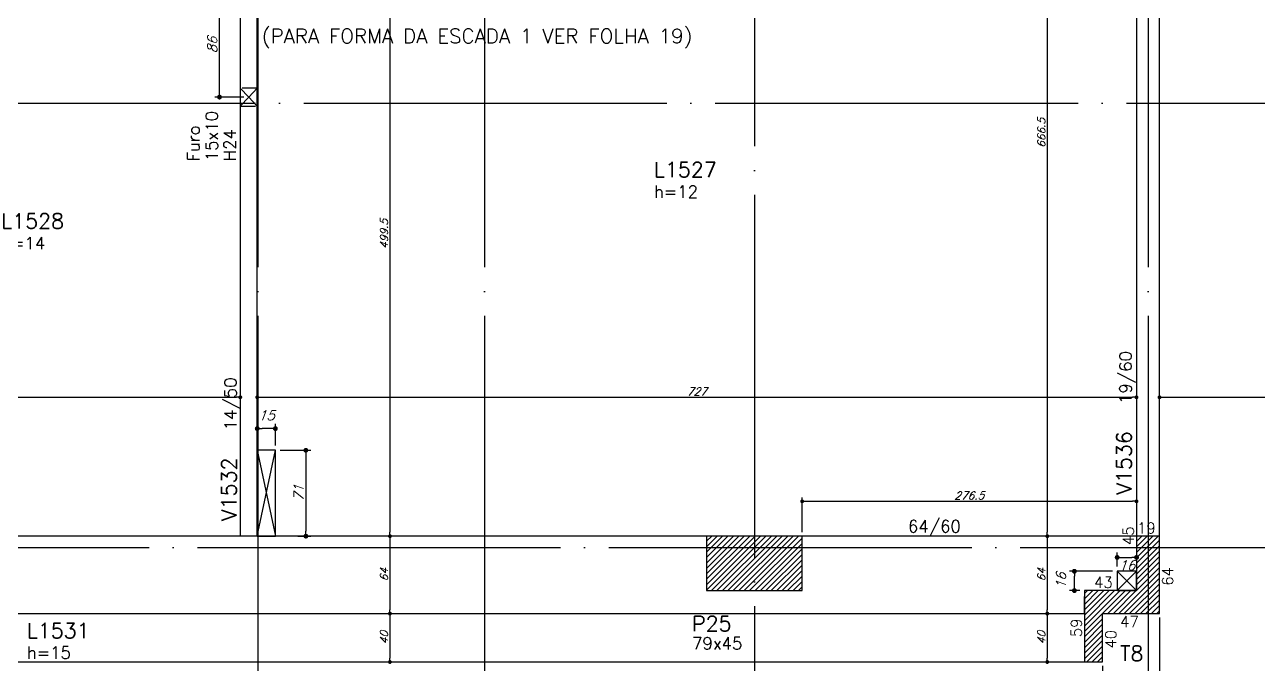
# Model space of a CAD drawing. Header units: millimetres. Extents: x -2368 to 4502, y -1988 to 2217.
# Drawn here: x 2 to 1022, y -581 to -52 of the extents above; entities that cross this region are included whole.
import ezdxf
from ezdxf.enums import TextEntityAlignment as Align

# ---------------------------------------------------------------- set-up
doc = ezdxf.new("R2010")
doc.units = ezdxf.units.MM
doc.header["$LTSCALE"] = 50
doc.linetypes.add('EIXO', pattern=[6.8, 6, -0.4, 0, -0.4])
doc.linetypes.add('HIDDEN', pattern=[0.375, 0.25, -0.125])
for name, color, linetype in [('71', 6, 'Continuous'), ('F-COTAS', 106, 'Continuous'), ('F-COTAS-FUROS', 50, 'Continuous'), ('F-COTAS-FUROS VIGA', 50, 'Continuous'), ('F-EIXO', 12, 'EIXO'), ('F-FURO-PAREDE', 2, 'HIDDEN'), ('F-FURO-PAREDE-TEXTOS', 2, 'Continuous'), ('F-LAJES', 3, 'Continuous'), ('F-LAJES-DIM', 2, 'Continuous'), ('F-LAJES-NOME', 4, 'Continuous'), ('F-PILARES-DIM', 172, 'Continuous'), ('F-PILARES-HACH', 174, 'Continuous'), ('F-PILARES-NOME', 170, 'Continuous'), ('F-PILARES-S', 170, 'Continuous'), ('F-TEXTO', 6, 'Continuous'), ('F-VIGAS', 3, 'Continuous'), ('F-VIGAS-DIM', 2, 'Continuous'), ('F-VIGAS-NOME', 4, 'Continuous'), ('F-VÃO', 1, 'Continuous')]:
    doc.layers.add(name, color=color, linetype=linetype)
doc.styles.add('CP-TEXT-INCL', font='romans.shx', dxfattribs={"oblique": 20})
doc.styles.add('CP-TEXTO', font='romans.shx')
doc.styles.add('MCP', font='romans.shx')
doc.styles.add('ROMANS', font='romans.shx')
doc.dimstyles.new('CP-COTAS-50', dxfattribs={"dimscale": 0.64, "dimtxt": 10, "dimasz": 5, "dimexe": 5, "dimexo": 5, "dimgap": 2.5, "dimtad": 1, "dimdec": 1, "dimdsep": 46, "dimtxsty": 'CP-TEXT-INCL', "dimblk1": 'DOT', "dimblk2": 'DOT', "dimsah": 1, "dimcen": 9, "dimclrd": 256, "dimclre": 256, "dimclrt": 256, "dimadec": 0, "dimazin": 0, "dimtfac": 1, "dimtdec": 1, "dimtmove": 2, "dimatfit": 3, "dimldrblk": 'DOT', "dimfxl": 0, "dimtolj": 1, "dimarcsym": 0})
doc.dimstyles.new('CP-COTAS-50-FUROS', dxfattribs={"dimscale": 0.8, "dimtxt": 10, "dimasz": 5, "dimexe": 5, "dimexo": 5, "dimgap": 2.5, "dimtad": 1, "dimdec": 0, "dimdsep": 46, "dimtxsty": 'CP-TEXT-INCL', "dimblk1": 'DOT', "dimblk2": 'DOT', "dimsah": 1, "dimcen": 9, "dimclrd": 256, "dimclre": 256, "dimclrt": 256, "dimadec": 0, "dimazin": 0, "dimtfac": 1, "dimtdec": 0, "dimtmove": 2, "dimatfit": 3, "dimldrblk": 'DOT', "dimfxl": 0, "dimtolj": 1, "dimarcsym": 0})

# ---------------------------------------------------------------- blocks, each defined once
blk = doc.blocks.new('*U14')
at = {"layer": 'F-EIXO'}
blk.add_line((0, 0), (4945.5, 0), dxfattribs=at)
at = {"layer": 'F-TEXTO', "style": 'ROMANS'}
blk.add_attdef('EIXO', text='', height=17.5, dxfattribs=at).set_placement((-28.2, 0), align=Align.MIDDLE_CENTER)
blk = doc.blocks.new('*U13')
at = {"layer": 'F-EIXO'}
blk.add_line((0, 0), (4857.5, 0), dxfattribs=at)
at = {"layer": 'F-TEXTO', "style": 'ROMANS'}
blk.add_attdef('EIXO', text='', height=17.5, dxfattribs=at).set_placement((-28.2, 0), align=Align.MIDDLE_CENTER)
blk = doc.blocks.new('*U172')
at = {"layer": 'F-EIXO'}
blk.add_line((0, 0), (0, -2778.8), dxfattribs=at)
at = {"layer": 'F-TEXTO', "style": 'ROMANS'}
blk.add_attdef('EIXO', text='', height=17.5, rotation=360, dxfattribs=at).set_placement((0, 28.2), align=Align.MIDDLE_CENTER)
blk = doc.blocks.new('*U21')
at = {"layer": 'F-EIXO'}
blk.add_line((0, 0), (0, -2878.8), dxfattribs=at)
at = {"layer": 'F-TEXTO', "style": 'ROMANS'}
blk.add_attdef('EIXO', text='', height=17.5, rotation=360, dxfattribs=at).set_placement((0, 28.2), align=Align.MIDDLE_CENTER)
blk = doc.blocks.new('_DOT')
at = {"color": 0, "linetype": 'ByBlock'}
blk.add_line((-0.5, 0), (-1, 0), dxfattribs=at)
at = {"color": 0, "linetype": 'ByBlock', "const_width": 0.5}
blk.add_lwpolyline([(-0.25, 0, 1), (0.25, 0, 1)], format="xyb", close=True, dxfattribs=at)
blk = doc.blocks.new('*D75')
at = {"layer": 'DEFPOINTS', "color": 0, "transparency": 16777216}
for p in [(-229.5, -360.2), (180.5, -360.2), (180.5, -360.2)]:
    blk.add_point(p, dxfattribs=at)
at = {"layer": 'F-COTAS', "lineweight": -2, "transparency": 16777216}
blk.add_line((-226.3, -360.2), (177.3, -360.2), dxfattribs=at)
at = {"layer": 'F-COTAS', "lineweight": -2, "transparency": 16777216, "xscale": 3.2, "yscale": 3.2, "zscale": 3.2, "rotation": 180}
blk.add_blockref('_DOT', (-229.5, -360.2), dxfattribs=at)
at = {"layer": 'F-COTAS', "lineweight": -2, "transparency": 16777216, "xscale": 3.2, "yscale": 3.2, "zscale": 3.2}
blk.add_blockref('_DOT', (180.5, -360.2), dxfattribs=at)
at = {"layer": 'F-COTAS', "transparency": 16777216, "insert": (-24.5, -355.4), "char_height": 6.4, "attachment_point": 5, "style": 'CP-TEXT-INCL'}
blk.add_mtext('\\A1;410', dxfattribs=at)
blk = doc.blocks.new('*D76')
at = {"layer": 'DEFPOINTS', "color": 0, "transparency": 16777216}
for p in [(194.5, -360.2), (921.5, -360.2), (921.5, -360.2)]:
    blk.add_point(p, dxfattribs=at)
at = {"layer": 'F-COTAS', "lineweight": -2, "transparency": 16777216}
blk.add_line((197.7, -360.2), (918.3, -360.2), dxfattribs=at)
at = {"layer": 'F-COTAS', "lineweight": -2, "transparency": 16777216, "xscale": 3.2, "yscale": 3.2, "zscale": 3.2, "rotation": 180}
blk.add_blockref('_DOT', (194.5, -360.2), dxfattribs=at)
at = {"layer": 'F-COTAS', "lineweight": -2, "transparency": 16777216, "xscale": 3.2, "yscale": 3.2, "zscale": 3.2}
blk.add_blockref('_DOT', (921.5, -360.2), dxfattribs=at)
at = {"layer": 'F-COTAS', "transparency": 16777216, "insert": (558, -355.4), "char_height": 6.4, "attachment_point": 5, "style": 'CP-TEXT-INCL'}
blk.add_mtext('\\A1;727', dxfattribs=at)
blk = doc.blocks.new('*D77')
at = {"layer": 'DEFPOINTS', "color": 0, "transparency": 16777216}
for p in [(940.5, -360.2), (1495, -360.2), (1495, -360.2)]:
    blk.add_point(p, dxfattribs=at)
at = {"layer": 'F-COTAS', "lineweight": -2, "transparency": 16777216}
blk.add_line((943.7, -360.2), (1491.8, -360.2), dxfattribs=at)
at = {"layer": 'F-COTAS', "lineweight": -2, "transparency": 16777216, "xscale": 3.2, "yscale": 3.2, "zscale": 3.2, "rotation": 180}
blk.add_blockref('_DOT', (940.5, -360.2), dxfattribs=at)
at = {"layer": 'F-COTAS', "lineweight": -2, "transparency": 16777216, "xscale": 3.2, "yscale": 3.2, "zscale": 3.2}
blk.add_blockref('_DOT', (1495, -360.2), dxfattribs=at)
at = {"layer": 'F-COTAS', "transparency": 16777216, "insert": (1217.8, -355.4), "char_height": 6.4, "attachment_point": 5, "style": 'CP-TEXT-INCL'}
blk.add_mtext('\\A1;554.5', dxfattribs=at)
blk = doc.blocks.new('*D49')
at = {"layer": 'DEFPOINTS', "color": 0, "transparency": 16777216}
for p in [(304.2, 24.5), (304.2, -475), (304.2, -475)]:
    blk.add_point(p, dxfattribs=at)
at = {"layer": 'F-COTAS', "lineweight": -2, "transparency": 16777216}
blk.add_line((304.2, 21.3), (304.2, -471.8), dxfattribs=at)
at = {"layer": 'F-COTAS', "lineweight": -2, "transparency": 16777216, "xscale": 3.2, "yscale": 3.2, "zscale": 3.2}
for p, rotation in [((304.2, 24.5), 90), ((304.2, -475), 270)]:
    blk.add_blockref('_DOT', p, dxfattribs=dict(at, rotation=rotation))
at = {"layer": 'F-COTAS', "transparency": 16777216, "insert": (299.4, -225.3), "char_height": 6.4, "attachment_point": 5, "rotation": 90, "style": 'CP-TEXT-INCL'}
blk.add_mtext('\\A1;499.5', dxfattribs=at)
blk = doc.blocks.new('*D50')
at = {"layer": 'DEFPOINTS', "color": 0, "transparency": 16777216}
for p in [(304.2, -475), (304.2, -539), (304.2, -539)]:
    blk.add_point(p, dxfattribs=at)
at = {"layer": 'F-COTAS', "lineweight": -2, "transparency": 16777216}
blk.add_line((304.2, -478.2), (304.2, -535.8), dxfattribs=at)
at = {"layer": 'F-COTAS', "lineweight": -2, "transparency": 16777216, "xscale": 3.2, "yscale": 3.2, "zscale": 3.2}
for p, rotation in [((304.2, -475), 90), ((304.2, -539), 270)]:
    blk.add_blockref('_DOT', p, dxfattribs=dict(at, rotation=rotation))
at = {"layer": 'F-COTAS', "transparency": 16777216, "insert": (299.4, -507), "char_height": 6.4, "attachment_point": 5, "rotation": 90, "style": 'CP-TEXT-INCL'}
blk.add_mtext('\\A1;64', dxfattribs=at)
blk = doc.blocks.new('*D51')
at = {"layer": 'DEFPOINTS', "color": 0, "transparency": 16777216}
for p in [(304.2, -539), (304.2, -579), (304.2, -579)]:
    blk.add_point(p, dxfattribs=at)
at = {"layer": 'F-COTAS', "lineweight": -2, "transparency": 16777216}
blk.add_line((304.2, -542.2), (304.2, -575.8), dxfattribs=at)
at = {"layer": 'F-COTAS', "lineweight": -2, "transparency": 16777216, "xscale": 3.2, "yscale": 3.2, "zscale": 3.2}
for p, rotation in [((304.2, -539), 90), ((304.2, -579), 270)]:
    blk.add_blockref('_DOT', p, dxfattribs=dict(at, rotation=rotation))
at = {"layer": 'F-COTAS', "transparency": 16777216, "insert": (299.4, -559), "char_height": 6.4, "attachment_point": 5, "rotation": 90, "style": 'CP-TEXT-INCL'}
blk.add_mtext('\\A1;40', dxfattribs=at)
blk = doc.blocks.new('*D58')
at = {"layer": 'DEFPOINTS', "color": 0, "transparency": 16777216}
for p in [(847.7, 191.5), (847.7, -475), (847.7, -475)]:
    blk.add_point(p, dxfattribs=at)
at = {"layer": 'F-COTAS', "lineweight": -2, "transparency": 16777216}
blk.add_line((847.7, 188.3), (847.7, -471.8), dxfattribs=at)
at = {"layer": 'F-COTAS', "lineweight": -2, "transparency": 16777216, "xscale": 3.2, "yscale": 3.2, "zscale": 3.2}
for p, rotation in [((847.7, 191.5), 90), ((847.7, -475), 270)]:
    blk.add_blockref('_DOT', p, dxfattribs=dict(at, rotation=rotation))
at = {"layer": 'F-COTAS', "transparency": 16777216, "insert": (842.9, -141.8), "char_height": 6.4, "attachment_point": 5, "rotation": 90, "style": 'CP-TEXT-INCL'}
blk.add_mtext('\\A1;666.5', dxfattribs=at)
blk = doc.blocks.new('*D59')
at = {"layer": 'DEFPOINTS', "color": 0, "transparency": 16777216}
for p in [(847.7, -475), (847.7, -539), (847.7, -539)]:
    blk.add_point(p, dxfattribs=at)
at = {"layer": 'F-COTAS', "lineweight": -2, "transparency": 16777216}
blk.add_line((847.7, -478.2), (847.7, -535.8), dxfattribs=at)
at = {"layer": 'F-COTAS', "lineweight": -2, "transparency": 16777216, "xscale": 3.2, "yscale": 3.2, "zscale": 3.2}
for p, rotation in [((847.7, -475), 90), ((847.7, -539), 270)]:
    blk.add_blockref('_DOT', p, dxfattribs=dict(at, rotation=rotation))
at = {"layer": 'F-COTAS', "transparency": 16777216, "insert": (842.9, -507), "char_height": 6.4, "attachment_point": 5, "rotation": 90, "style": 'CP-TEXT-INCL'}
blk.add_mtext('\\A1;64', dxfattribs=at)
blk = doc.blocks.new('*D60')
at = {"layer": 'DEFPOINTS', "color": 0, "transparency": 16777216}
for p in [(847.7, -539), (847.7, -579), (847.7, -579)]:
    blk.add_point(p, dxfattribs=at)
at = {"layer": 'F-COTAS', "lineweight": -2, "transparency": 16777216}
blk.add_line((847.7, -542.2), (847.7, -575.8), dxfattribs=at)
at = {"layer": 'F-COTAS', "lineweight": -2, "transparency": 16777216, "xscale": 3.2, "yscale": 3.2, "zscale": 3.2}
for p, rotation in [((847.7, -539), 90), ((847.7, -579), 270)]:
    blk.add_blockref('_DOT', p, dxfattribs=dict(at, rotation=rotation))
at = {"layer": 'F-COTAS', "transparency": 16777216, "insert": (842.9, -559), "char_height": 6.4, "attachment_point": 5, "rotation": 90, "style": 'CP-TEXT-INCL'}
blk.add_mtext('\\A1;40', dxfattribs=at)
blk = doc.blocks.new('*D160')
at = {"layer": 'DEFPOINTS', "color": 0, "transparency": 16777216}
for p in [(921.5, -395.5), (921.5, -446.2), (645, -475)]:
    blk.add_point(p, dxfattribs=at)
at = {"layer": 'F-COTAS', "lineweight": -2, "transparency": 16777216}
for p, q in [((921.5, -398.7), (921.5, -449.4)), ((645, -471.8), (645, -443)), ((648.2, -446.2), (918.3, -446.2))]:
    blk.add_line(p, q, dxfattribs=at)
at = {"layer": 'F-COTAS', "lineweight": -2, "transparency": 16777216, "xscale": 3.2, "yscale": 3.2, "zscale": 3.2, "rotation": 180}
blk.add_blockref('_DOT', (645, -446.2), dxfattribs=at)
at = {"layer": 'F-COTAS', "lineweight": -2, "transparency": 16777216, "xscale": 3.2, "yscale": 3.2, "zscale": 3.2}
blk.add_blockref('_DOT', (921.5, -446.2), dxfattribs=at)
at = {"layer": 'F-COTAS', "transparency": 16777216, "insert": (783.2, -441.4), "char_height": 6.4, "attachment_point": 5, "style": 'CP-TEXT-INCL'}
blk.add_mtext('\\A1;276.5', dxfattribs=at)
blk = doc.blocks.new('*D210')
at = {"layer": 'DEFPOINTS', "color": 0, "transparency": 16777216}
for p in [(-1389, -579), (2295, -855.5), (2295, -972.3)]:
    blk.add_point(p, dxfattribs=at)
at = {"layer": 'F-COTAS', "lineweight": -2, "transparency": 16777216}
for p, q in [((-1389, -582.2), (-1389, -975.5)), ((2295, -858.7), (2295, -975.5)), ((-1385.8, -972.3), (2291.8, -972.3))]:
    blk.add_line(p, q, dxfattribs=at)
at = {"layer": 'F-COTAS', "lineweight": -2, "transparency": 16777216, "xscale": 3.2, "yscale": 3.2, "zscale": 3.2, "rotation": 180}
blk.add_blockref('_DOT', (-1389, -972.3), dxfattribs=at)
at = {"layer": 'F-COTAS', "lineweight": -2, "transparency": 16777216, "xscale": 3.2, "yscale": 3.2, "zscale": 3.2}
blk.add_blockref('_DOT', (2295, -972.3), dxfattribs=at)
at = {"layer": 'F-COTAS', "transparency": 16777216, "insert": (453, -967.5), "char_height": 6.4, "attachment_point": 5, "style": 'CP-TEXT-INCL'}
blk.add_mtext('\\A1;3684', dxfattribs=at)
blk = doc.blocks.new('*D227')
at = {"layer": 'DEFPOINTS', "color": 0, "transparency": 16777216}
for p in [(893.5, -579), (931, -582.8), (931, -633.1)]:
    blk.add_point(p, dxfattribs=at)
at = {"layer": 'F-COTAS', "lineweight": -2, "transparency": 16777216}
for p, q in [((893.5, -582.2), (893.5, -636.3)), ((931, -586), (931, -636.3)), ((896.7, -633.1), (927.8, -633.1))]:
    blk.add_line(p, q, dxfattribs=at)
at = {"layer": 'F-COTAS', "lineweight": -2, "transparency": 16777216, "xscale": 3.2, "yscale": 3.2, "zscale": 3.2, "rotation": 180}
blk.add_blockref('_DOT', (893.5, -633.1), dxfattribs=at)
at = {"layer": 'F-COTAS', "lineweight": -2, "transparency": 16777216, "xscale": 3.2, "yscale": 3.2, "zscale": 3.2}
blk.add_blockref('_DOT', (931, -633.1), dxfattribs=at)
at = {"layer": 'F-COTAS', "transparency": 16777216, "insert": (912.2, -628.3), "char_height": 6.4, "attachment_point": 5, "style": 'CP-TEXT-INCL'}
blk.add_mtext('\\A1;37.5', dxfattribs=at)
blk = doc.blocks.new('*D228')
at = {"layer": 'DEFPOINTS', "color": 0, "transparency": 16777216}
for p in [(931, -539), (940.5, -539), (940.5, -633.1)]:
    blk.add_point(p, dxfattribs=at)
at = {"layer": 'F-COTAS', "lineweight": -2, "transparency": 16777216}
for p, q in [((931, -542.2), (931, -636.3)), ((940.5, -542.2), (940.5, -636.3)), ((927.8, -633.1), (924.6, -633.1)), ((931, -633.1), (940.5, -633.1)), ((943.7, -633.1), (946.9, -633.1))]:
    blk.add_line(p, q, dxfattribs=at)
at = {"layer": 'F-COTAS', "lineweight": -2, "transparency": 16777216, "xscale": 3.2, "yscale": 3.2, "zscale": 3.2}
blk.add_blockref('_DOT', (931, -633.1), dxfattribs=at)
at = {"layer": 'F-COTAS', "lineweight": -2, "transparency": 16777216, "xscale": 3.2, "yscale": 3.2, "zscale": 3.2, "rotation": 180}
blk.add_blockref('_DOT', (940.5, -633.1), dxfattribs=at)
at = {"layer": 'F-COTAS', "transparency": 16777216, "insert": (945.7, -646.1), "char_height": 6.4, "attachment_point": 5, "style": 'CP-TEXT-INCL'}
blk.add_mtext('\\A1;9.5', dxfattribs=at)
blk = doc.blocks.new('*U287')
at = {"layer": 'F-VÃO'}
for p, q in [((0, 0), (15, 71)), ((0, 71), (15, 0))]:
    blk.add_line(p, q, dxfattribs=at)
at = {"layer": 'F-VÃO', "color": 3}
blk.add_lwpolyline([(0, 0), (15, 0), (15, 71), (0, 71)], close=True, dxfattribs=at)
blk = doc.blocks.new('*D380')
at = {"layer": 'DEFPOINTS', "color": 0, "transparency": 16777216}
for p in [(209.5, -404), (224.1, -475), (234.7, -475)]:
    blk.add_point(p, dxfattribs=at)
at = {"layer": 'F-COTAS-FUROS', "lineweight": -2, "transparency": 16777216}
for p, q in [((213.5, -404), (238.7, -404)), ((234.7, -408), (234.7, -471)), ((228.1, -475), (238.7, -475))]:
    blk.add_line(p, q, dxfattribs=at)
at = {"layer": 'F-COTAS-FUROS', "lineweight": -2, "transparency": 16777216, "xscale": 4, "yscale": 4, "zscale": 4}
for p, rotation in [((234.7, -404), 90), ((234.7, -475), 270)]:
    blk.add_blockref('_DOT', p, dxfattribs=dict(at, rotation=rotation))
at = {"layer": 'F-COTAS-FUROS', "transparency": 16777216, "insert": (228.7, -439.5), "char_height": 8, "attachment_point": 5, "rotation": 90, "style": 'CP-TEXT-INCL'}
blk.add_mtext('\\A1;71', dxfattribs=at)
blk = doc.blocks.new('*D381')
at = {"layer": 'DEFPOINTS', "color": 0, "transparency": 16777216}
for p in [(194.5, -386.1), (194.5, -402.5), (209.5, -404)]:
    blk.add_point(p, dxfattribs=at)
at = {"layer": 'F-COTAS-FUROS', "lineweight": -2, "transparency": 16777216}
for p, q in [((194.5, -398.5), (194.5, -382.1)), ((205.5, -386.1), (198.5, -386.1)), ((209.5, -400), (209.5, -382.1))]:
    blk.add_line(p, q, dxfattribs=at)
at = {"layer": 'F-COTAS-FUROS', "lineweight": -2, "transparency": 16777216, "xscale": 4, "yscale": 4, "zscale": 4, "rotation": 180}
blk.add_blockref('_DOT', (194.5, -386.1), dxfattribs=at)
at = {"layer": 'F-COTAS-FUROS', "lineweight": -2, "transparency": 16777216, "xscale": 4, "yscale": 4, "zscale": 4}
blk.add_blockref('_DOT', (209.5, -386.1), dxfattribs=at)
at = {"layer": 'F-COTAS-FUROS', "transparency": 16777216, "insert": (202, -375.1), "char_height": 8, "attachment_point": 5, "style": 'CP-TEXT-INCL'}
blk.add_mtext('\\A1;15', dxfattribs=at)
blk = doc.blocks.new('*D509')
at = {"layer": 'DEFPOINTS', "color": 0, "linetype": 'Continuous', "transparency": 16777216}
for p in [(163.3, -26.2), (187.5, -26.2), (187.5, -112.1)]:
    blk.add_point(p, dxfattribs=at)
at = {"layer": 'F-COTAS-FUROS VIGA', "linetype": 'Continuous', "lineweight": -2, "transparency": 16777216}
for p, q in [((183.5, -26.2), (159.3, -26.2)), ((163.3, -108.1), (163.3, -30.2)), ((183.5, -112.1), (159.3, -112.1))]:
    blk.add_line(p, q, dxfattribs=at)
at = {"layer": 'F-COTAS-FUROS VIGA', "linetype": 'Continuous', "lineweight": -2, "transparency": 16777216, "xscale": 4, "yscale": 4, "zscale": 4}
for p, rotation in [((163.3, -26.2), 90), ((163.3, -112.1), 270)]:
    blk.add_blockref('_DOT', p, dxfattribs=dict(at, rotation=rotation))
at = {"layer": 'F-COTAS-FUROS VIGA', "linetype": 'Continuous', "transparency": 16777216, "insert": (157.3, -69.1), "char_height": 8, "attachment_point": 5, "rotation": 90, "style": 'CP-TEXT-INCL'}
blk.add_mtext('\\A1;86', dxfattribs=at)
blk = doc.blocks.new('*U537')
at = {"layer": 'F-VÃO'}
for p, q in [((0, 0), (16, 16)), ((0, 16), (16, 0))]:
    blk.add_line(p, q, dxfattribs=at)
at = {"layer": 'F-VÃO', "color": 3}
blk.add_lwpolyline([(0, 0), (16, 0), (16, 16), (0, 16)], close=True, dxfattribs=at)
blk = doc.blocks.new('*D542')
at = {"layer": 'DEFPOINTS', "color": 0, "transparency": 16777216}
for p in [(870.1, -504), (905.5, -504), (878.5, -520)]:
    blk.add_point(p, dxfattribs=at)
at = {"layer": 'F-COTAS-FUROS', "lineweight": -2, "transparency": 16777216}
for p, q in [((901.5, -504), (866.1, -504)), ((870.1, -516), (870.1, -508)), ((874.5, -520), (866.1, -520))]:
    blk.add_line(p, q, dxfattribs=at)
at = {"layer": 'F-COTAS-FUROS', "lineweight": -2, "transparency": 16777216, "xscale": 4, "yscale": 4, "zscale": 4}
for p, rotation in [((870.1, -504), 90), ((870.1, -520), 270)]:
    blk.add_blockref('_DOT', p, dxfattribs=dict(at, rotation=rotation))
at = {"layer": 'F-COTAS-FUROS', "transparency": 16777216, "insert": (859.1, -512), "char_height": 8, "attachment_point": 5, "rotation": 90, "style": 'CP-TEXT-INCL'}
blk.add_mtext('\\A1;16', dxfattribs=at)
blk = doc.blocks.new('*D543')
at = {"layer": 'DEFPOINTS', "color": 0, "transparency": 16777216}
for p in [(921.5, -487.2), (921.5, -492.6), (905.5, -504)]:
    blk.add_point(p, dxfattribs=at)
at = {"layer": 'F-COTAS-FUROS', "lineweight": -2, "transparency": 16777216}
for p, q in [((905.5, -500), (905.5, -488.6)), ((909.5, -492.6), (917.5, -492.6)), ((921.5, -491.2), (921.5, -496.6))]:
    blk.add_line(p, q, dxfattribs=at)
at = {"layer": 'F-COTAS-FUROS', "lineweight": -2, "transparency": 16777216, "xscale": 4, "yscale": 4, "zscale": 4, "rotation": 180}
blk.add_blockref('_DOT', (905.5, -492.6), dxfattribs=at)
at = {"layer": 'F-COTAS-FUROS', "lineweight": -2, "transparency": 16777216, "xscale": 4, "yscale": 4, "zscale": 4}
blk.add_blockref('_DOT', (921.5, -492.6), dxfattribs=at)
at = {"layer": 'F-COTAS-FUROS', "transparency": 16777216, "insert": (913.5, -499.1), "char_height": 8, "attachment_point": 5, "style": 'CP-TEXT-INCL'}
blk.add_mtext('\\A1;16', dxfattribs=at)

msp = doc.modelspace()

# ---------------------------------------------------------------- hatches: boundary and pattern name
at = {"layer": 'F-PILARES-HACH', "linetype": 'Continuous'}
h = msp.add_hatch(dxfattribs=at)
h.set_pattern_fill('ANSI31', color=256, style=0)
h.set_pattern_definition([(45, (0, 20000), (-2.24506403, 2.24506403), [])])
h.paths.add_polyline_path([(566, -520), (645, -520), (645, -475), (566, -475)], flags=16)
h = msp.add_hatch(dxfattribs=at)
h.set_pattern_fill('ANSI31', color=256, style=0)
h.paths.add_polyline_path([(878.5, -579), (893.5, -579), (893.5, -539), (940.5, -539), (940.5, -475), (921.5, -475), (921.5, -520), (878.5, -520)], flags=16)

# ---------------------------------------------------------------- linework, layer by layer
at = {"layer": '71'}
msp.add_line((878.5, -539), (878.5, -525), dxfattribs=at)
at = {"layer": 'F-FURO-PAREDE'}
msp.add_lwpolyline([(187.5, -112.07), (194.5, -119.57), (194.5, -104.57), (187.5, -112.07), (194.5, -104.57), (180.5, -104.57), (187.5, -112.07), (180.5, -104.57), (180.5, -119.57), (187.5, -112.07), (180.5, -119.57), (194.5, -119.57), (187.5, -112.07)], dxfattribs=at)
at = {"layer": 'F-LAJES', "linetype": 'Continuous'}
msp.add_line((-1389, -579), (878.5, -579), dxfattribs=at)
at = {"layer": 'F-PILARES-S', "linetype": 'Continuous'}
for points in [[(566, -520), (645, -520), (645, -475), (566, -475), (566, -520)], [(878.5, -579), (893.5, -579), (893.5, -539), (940.5, -539), (940.5, -475), (921.5, -475), (921.5, -520), (878.5, -520), (878.5, -579)]]:
    msp.add_lwpolyline(points, dxfattribs=at)
at = {"layer": 'F-VIGAS'}
for points in [[(180.5, 24.5), (180.5, -475)], [(194.5, -475), (194.5, 24.5)], [(921.5, 24.5), (921.5, -475)], [(940.5, -475), (940.5, 24.5)], [(180.5, -475), (-172.5, -475)], [(194.5, -475), (180.5, -475)], [(566, -475), (194.5, -475)], [(921.5, -475), (645, -475)], [(-239, -539), (187.5, -539)], [(187.5, -539), (605.5, -539)], [(605.5, -539), (878.5, -539)]]:
    msp.add_lwpolyline(points, dxfattribs=at)

# ---------------------------------------------------------------- block references
at = {"layer": 'F-EIXO', "linetype": 'Continuous'}
for name, p in [('*U21', (605.5, 1847.82)), ('*U172', (195, 1747.82)), ('*U172', (382.5, 1747.82)), ('*U172', (931, 1747.82)), ('*U13', (-1807.52, -117)), ('*U14', (-1895.47, -484.5))]:
    msp.add_blockref(name, p, dxfattribs=at)
at = {"layer": 'F-VÃO'}
for name, p in [('*U287', (194.5, -475)), ('*U537', (905.5, -520))]:
    msp.add_blockref(name, p, dxfattribs=at)

# ---------------------------------------------------------------- texts
at = {"layer": 'F-FURO-PAREDE-TEXTOS', "linetype": 'Continuous', "style": 'MCP'}
for s, p in [('15x10', (161.87, -165.14)), ('Furo', (146.87, -165.14)), ('H24', (176.87, -165.14))]:
    msp.add_text(s, height=10, rotation=90, dxfattribs=at).set_placement(p)
at = {"layer": 'F-LAJES-DIM', "linetype": 'Continuous', "style": 'MCP'}
for s, p in [('h=12', (522.49, -195.23)), ('h=14', (-17.22, -237.83)), ('h=15', (3.95, -576.28))]:
    msp.add_text(s, height=10, dxfattribs=at).set_placement(p)
at = {"layer": 'F-LAJES-NOME', "linetype": 'Continuous', "style": 'MCP'}
for s, p in [('L1527', (522.49, -178.23)), ('L1528', (-17.22, -220.83)), ('L1531', (3.95, -559.28))]:
    msp.add_text(s, height=12.5, dxfattribs=at).set_placement(p)
at = {"layer": 'F-PILARES-DIM', "linetype": 'Continuous', "style": 'MCP'}
for s, p in [('45', (919.25, -482.37)), ('64', (951.75, -516)), ('59', (876.25, -558.5)), ('40', (904.75, -568))]:
    msp.add_text(s, height=9, rotation=90, dxfattribs=at).set_placement(p)
for s, height, p in [('19', 9, (922, -472.75)), ('43', 9, (886.38, -517.75)), ('47', 9, (908, -550.25)), ('79x45', 10, (554, -568.58))]:
    msp.add_text(s, height=height, dxfattribs=at).set_placement(p)
at = {"layer": 'F-PILARES-NOME', "linetype": 'Continuous', "style": 'MCP'}
for s, p in [('P25', (554, -553.58)), ('T8', (907.87, -578.12))]:
    msp.add_text(s, height=12.5, dxfattribs=at).set_placement(p)
at = {"layer": 'F-TEXTO', "color": 3, "insert": (59.97, -55.63), "char_height": 12, "width": 687.5204, "attachment_point": 1, "style": 'CP-TEXTO'}
msp.add_mtext('\\pi138.33165;(PARA FORMA DA ESCADA 1 VER FOLHA 19)', dxfattribs=at)
at = {"layer": 'F-VIGAS-DIM', "linetype": 'Continuous', "style": 'MCP'}
for s, p in [('19/60', (917.41, -365.7)), ('14/50', (177.38, -387.5))]:
    msp.add_text(s, height=10, rotation=90, dxfattribs=at).set_placement(p)
msp.add_text('64/60', height=10, dxfattribs=at).set_placement((732.5, -471.88))
at = {"layer": 'F-VIGAS-NOME', "linetype": 'Continuous', "style": 'MCP'}
for s, p in [('V1536', (917.41, -440.7)), ('V1532', (177.38, -462.5))]:
    msp.add_text(s, height=12.5, rotation=90, dxfattribs=at).set_placement(p)

# ---------------------------------------------------------------- dimensions: what is measured, and where the dimension line sits
at = {"layer": 'F-COTAS'}
for base, p1, p2, angle, picture, middle in [((847.65, -475), (847.65, 191.5), (847.65, -475), 90, '*D58', (842.85, -141.75)), ((304.2, -475), (304.2, 24.5), (304.2, -475), 90, '*D49', (299.4, -225.25)), ((180.5, -360.22), (-229.5, -360.22), (180.5, -360.22), 180, '*D75', (-24.5, -355.42)), ((921.5, -360.22), (194.5, -360.22), (921.5, -360.22), 180, '*D76', (558, -355.42)), ((1495, -360.22), (940.5, -360.22), (1495, -360.22), 180, '*D77', (1217.75, -355.42)), ((304.2, -539), (304.2, -475), (304.2, -539), 90, '*D50', (299.4, -507)), ((847.65, -539), (847.65, -475), (847.65, -539), 90, '*D59', (842.85, -507)), ((304.2, -579), (304.2, -539), (304.2, -579), 90, '*D51', (299.4, -559)), ((847.65, -579), (847.65, -539), (847.65, -579), 90, '*D60', (842.85, -559))]:
    dim = msp.add_linear_dim(base=base, p1=p1, p2=p2, angle=angle, dimstyle='CP-COTAS-50', dxfattribs=at)
    dim.commit()
    dim.dimension.update_dxf_attribs({"geometry": picture, "text_midpoint": middle})
for base, p1, p2, picture, middle in [((921.5, -446.17), (645, -475), (921.5, -395.51), '*D160', (783.25, -441.37)), ((2295, -972.32), (-1389, -579), (2295, -855.53), '*D210', (453, -967.52)), ((931, -633.1), (893.5, -579), (931, -582.8), '*D227', (912.25, -628.3))]:
    dim = msp.add_linear_dim(base=base, p1=p1, p2=p2, dimstyle='CP-COTAS-50', dxfattribs=at)
    dim.commit()
    dim.dimension.update_dxf_attribs({"geometry": picture, "text_midpoint": middle})
dim = msp.add_linear_dim(base=(940.5, -633.1), p1=(931, -539), p2=(940.5, -539), dimstyle='CP-COTAS-50', dxfattribs=at)
dim.commit()
dim.dimension.update_dxf_attribs({"geometry": '*D228', "text_midpoint": (945.71, -646.06), "dimtype": 160})
at = {"layer": 'F-COTAS-FUROS'}
dim = msp.add_linear_dim(base=(194.5, -386.14), p1=(209.5, -404), p2=(194.5, -402.46), dimstyle='CP-COTAS-50-FUROS', dxfattribs=at)
dim.commit()
dim.dimension.update_dxf_attribs({"geometry": '*D381', "text_midpoint": (202, -375.14)})
for base, p1, p2, picture, middle in [((234.72, -475), (209.5, -404), (224.05, -475), '*D380', (228.72, -439.5)), ((870.08, -504), (878.5, -520), (905.5, -504), '*D542', (859.08, -512))]:
    dim = msp.add_linear_dim(base=base, p1=p1, p2=p2, angle=90, dimstyle='CP-COTAS-50-FUROS', dxfattribs=at)
    dim.commit()
    dim.dimension.update_dxf_attribs({"geometry": picture, "text_midpoint": middle})
dim = msp.add_linear_dim(base=(921.5, -492.57), p1=(905.5, -504), p2=(921.5, -487.16), dimstyle='CP-COTAS-50-FUROS', dxfattribs=at)
dim.commit()
dim.dimension.update_dxf_attribs({"geometry": '*D543', "text_midpoint": (913.5, -499.11), "dimtype": 160})
at = {"layer": 'F-COTAS-FUROS VIGA', "linetype": 'Continuous'}
dim = msp.add_linear_dim(base=(163.31, -26.21), p1=(187.5, -112.07), p2=(187.5, -26.21), angle=90, dimstyle='CP-COTAS-50-FUROS', dxfattribs=at)
dim.commit()
dim.dimension.update_dxf_attribs({"geometry": '*D509', "text_midpoint": (157.31, -69.14)})

doc.saveas('drawing.dxf')
